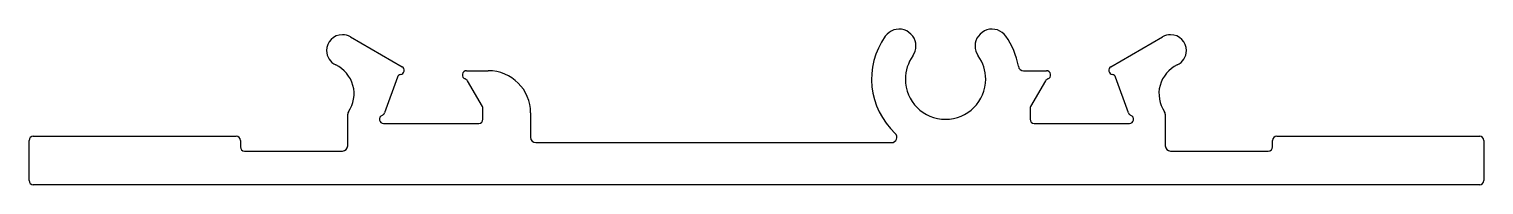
# Model space of a CAD drawing. Header units: inches. Extents: x -31 to 37.9, y 0.1 to 7.5.
import ezdxf

# ---------------------------------------------------------------- set-up
doc = ezdxf.new("R2010")
doc.units = ezdxf.units.IN
doc.header["$MEASUREMENT"] = 0
doc.layers.add('BEAD', color=152, linetype='Continuous')

msp = doc.modelspace()

# ---------------------------------------------------------------- linework, layer by layer
at = {"layer": 'BEAD', "color": 7}
for p, q in [((-15.777, 7.091), (-13.333, 5.68)), ((20.223, 5.68), (22.668, 7.091)), ((-13.552, 5.179), (-14.165, 3.495)), ((-10.276, 5.492), (-9.248, 5.492)), ((-9.53, 3.799), (-10.23, 5.011)), ((16.085, 5.492), (17.167, 5.492)), ((17.121, 5.011), (16.42, 3.799)), ((21.056, 3.495), (20.443, 5.179)), ((-9.502, 3.192), (-9.502, 3.697)), ((-7.248, 3.492), (-7.248, 2.342)), ((16.393, 3.697), (16.393, 3.192)), ((-15.902, 1.946), (-15.902, 3.437)), ((-14.202, 2.992), (-9.702, 2.992)), ((16.593, 2.992), (21.093, 2.992)), ((22.793, 3.437), (22.793, 1.942)), ((-30.983, 0.292), (-30.983, 2.192)), ((-30.783, 2.392), (-21.183, 2.392)), ((-20.983, 2.192), (-20.983, 1.892)), ((-6.998, 2.092), (9.843, 2.092)), ((27.873, 1.895), (27.873, 2.192)), ((28.073, 2.392), (37.673, 2.392)), ((37.873, 2.192), (37.873, 0.292)), ((-20.783, 1.692), (-16.156, 1.692)), ((23.043, 1.692), (27.67, 1.692)), ((37.673, 0.092), (-30.783, 0.092))]:
    msp.add_line(p, q, dxfattribs=at)
for centre, radius, start, end in [((-16.152, 6.442), 0.75, 90, 180), ((-16.152, 6.442), 0.75, 60, 90), ((12.392, 5.092), 3.5, 144.56906, 227.16925), ((10.192, 6.657), 0.8, 360, 144.56906), ((14.592, 6.657), 0.8, 35.43094, 180), ((12.392, 5.092), 3.5, 9.97549, 35.43094), ((23.043, 6.442), 0.75, 90, 120), ((23.043, 6.442), 0.75, 0, 90), ((-16.152, 6.442), 0.75, 180, 245.02503), ((10.192, 6.657), 0.8, 324.56906, 0), ((14.592, 6.657), 0.8, 180, 215.43094), ((23.043, 6.442), 0.75, 294.97497, 0), ((-17.102, 4.402), 1.5, 325.47318, 65.02503), ((-13.433, 5.506), 0.2, 280.26289, 60), ((12.392, 5.092), 1.9, 144.56906, 180), ((12.392, 5.092), 1.9, 0, 35.43094), ((16.085, 5.742), 0.25, 189.97549, 270), ((20.323, 5.506), 0.2, 120, 259.73711), ((23.993, 4.402), 1.5, 114.97497, 214.52682), ((-13.361, 5.11), 0.203, 100.26289, 160), ((-10.276, 5.292), 0.2, 90, 251.23746), ((-10.406, 4.91), 0.203, 30, 71.23746), ((-9.248, 3.492), 2, 360, 90), ((12.392, 5.092), 1.9, 180, 0), ((17.297, 4.91), 0.203, 108.76254, 150), ((17.167, 5.292), 0.2, 288.76254, 90), ((20.252, 5.11), 0.203, 20, 79.73711), ((-15.699, 3.437), 0.203, 145.47318, 180), ((-14.356, 3.565), 0.203, 292.34716, 340), ((-9.706, 3.697), 0.203, 360, 30), ((16.596, 3.697), 0.203, 150, 180), ((21.246, 3.565), 0.203, 200, 247.65284), ((22.59, 3.437), 0.203, 0, 34.52682), ((-14.202, 3.192), 0.2, 112.34716, 270), ((-9.702, 3.192), 0.2, 270, 0), ((16.593, 3.192), 0.2, 180, 270), ((21.093, 3.192), 0.2, 270, 67.65284), ((-30.783, 2.192), 0.2, 90, 180), ((-21.183, 2.192), 0.2, 360, 90), ((-6.998, 2.342), 0.25, 180, 270), ((9.843, 2.342), 0.25, 270, 47.16925), ((28.073, 2.192), 0.2, 90, 180), ((37.673, 2.192), 0.2, 0, 90), ((-20.783, 1.892), 0.2, 180, 270), ((-16.156, 1.946), 0.254, 270, 0), ((23.043, 1.942), 0.25, 180, 270), ((27.67, 1.895), 0.203, 270, 360), ((-30.783, 0.292), 0.2, 180, 270), ((37.673, 0.292), 0.2, 270, 360)]:
    msp.add_arc(centre, radius, start, end, dxfattribs=at)

doc.saveas('drawing.dxf')
